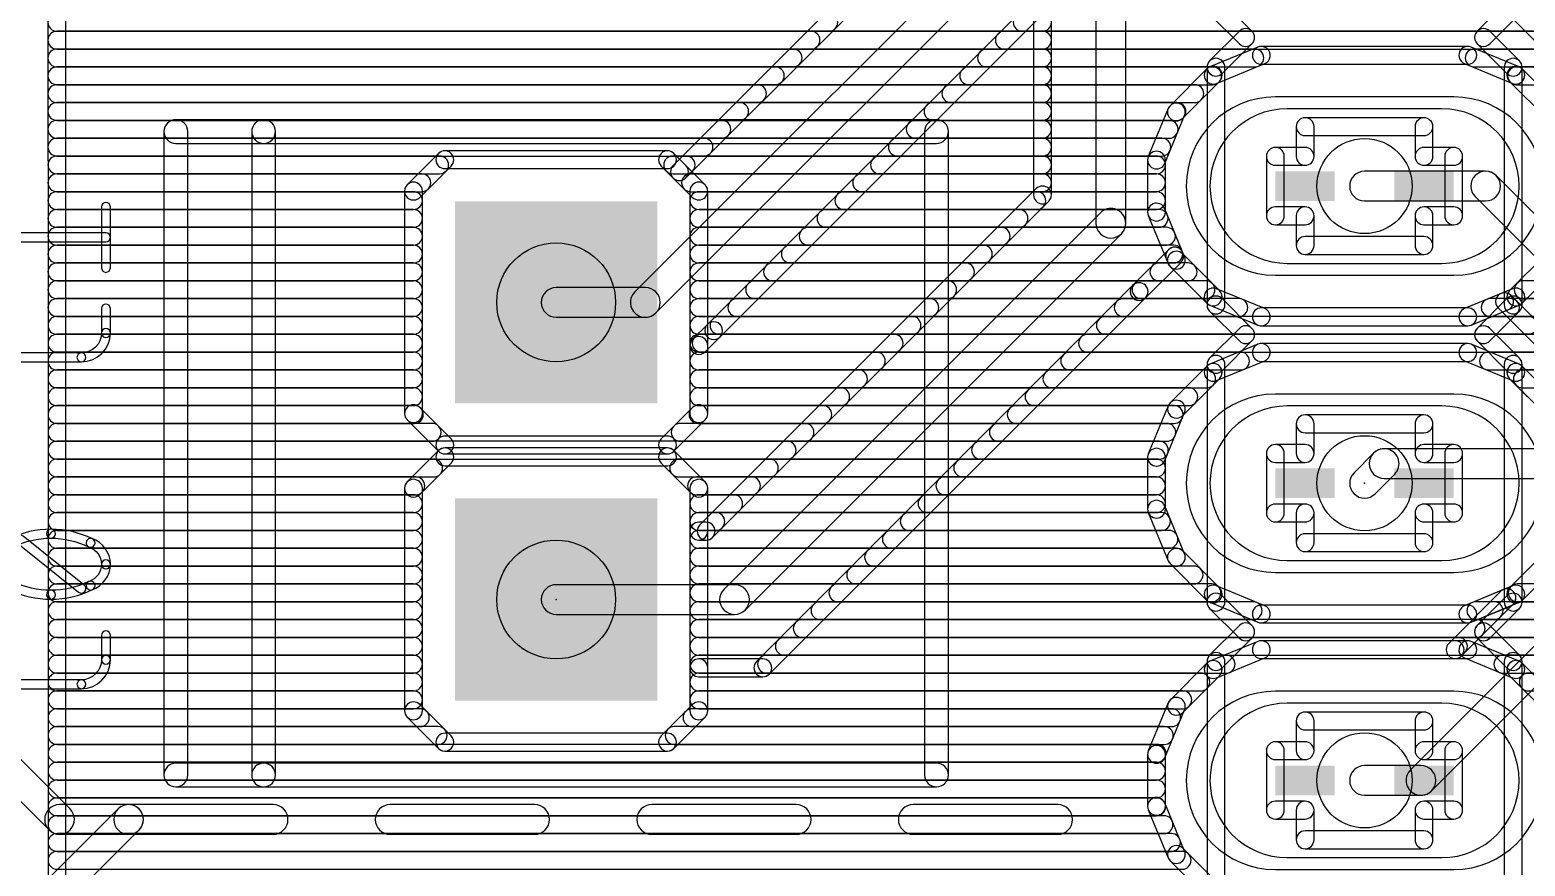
# Model space of a CAD drawing. Extents: x -14.3 to 31.1, y -8.3 to 72.5.
# Drawn here: x 0.86 to 13.63, y 20.98 to 28.13 of the extents above; entities that cross this region are included whole.
import ezdxf

# ---------------------------------------------------------------- set-up
doc = ezdxf.new("R2010")
doc.units = 0
for name, color, linetype in [('1', 22, 'CONTINUOUS'), ('16', 175, 'CONTINUOUS'), ('17', 82, 'CONTINUOUS'), ('21', 7, 'CONTINUOUS'), ('23', 7, 'CONTINUOUS'), ('29', 7, 'CONTINUOUS'), ('30', 7, 'CONTINUOUS'), ('44', 7, 'CONTINUOUS'), ('51', 7, 'CONTINUOUS')]:
    doc.layers.add(name, color=color, linetype=linetype)

# ---------------------------------------------------------------- blocks, each defined once
blk = doc.blocks.new('SQUAREP')
blk.add_solid([(-0.5, -0.5), (0.5, -0.5), (-0.5, 0.5), (0.5, 0.5)])
blk = doc.blocks.new('RECT')
blk.add_solid([(-0.5, -0.5), (0.5, -0.5), (-0.5, 0.5), (0.5, 0.5)])
blk = doc.blocks.new('LONGP100')
blk.add_lwpolyline([(-0.5, -0.5), (0.5, -0.5, 1), (0.5, 0.5), (-0.5, 0.5, 1)], format="xyb", close=True)

msp = doc.modelspace()

# ---------------------------------------------------------------- linework, layer by layer
at = {"layer": '1'}
for points in [[(1.1682, 1.0926), (1.1586, 52.9262, 1), (1.0062, 52.9261), (1.0158, 1.0925, 1)], [(10.221, 26.476), (10.221, 32.41, 1), (9.967, 32.41), (9.967, 26.476, 1)], [(8.8799, 29.4979), (6.3533, 26.9713, 1), (6.4611, 26.8635), (8.9877, 29.3901, 1)], [(15.6538, 26.4614), (12.6914, 29.4238, 1), (12.5118, 29.2442), (15.4742, 26.2818, 1)], [(9.4282, 29.2918), (6.0262, 25.8898, 1), (6.2058, 25.7102), (9.6078, 29.1122, 1)], [(6.7541, 25.5041), (9.5637, 28.3137, 1), (9.4559, 28.4215), (6.6463, 25.6119, 1)], [(9.4336, 28.3676), (9.4336, 26.718, 1), (9.586, 26.718), (9.586, 28.3676, 1)], [(1.087, 28.1178), (7.6838, 28.1178, 1), (7.6838, 28.2702), (1.087, 28.2702, 1)], [(9.3362, 28.1178), (9.5098, 28.1178, 1), (9.5098, 28.2702), (9.3362, 28.2702, 1)], [(1.087, 27.9654), (7.5314, 27.9654, 1), (7.5314, 28.1178), (1.087, 28.1178, 1)], [(9.1838, 27.9654), (9.5098, 27.9654, 1), (9.5098, 28.1178), (9.1838, 28.1178, 1)], [(1.087, 27.813), (7.379, 27.813, 1), (7.379, 27.9654), (1.087, 27.9654, 1)], [(9.0314, 27.813), (9.5098, 27.813, 1), (9.5098, 27.9654), (9.0314, 27.9654, 1)], [(1.0871, 27.6606), (7.2266, 27.6606, 1), (7.2266, 27.813), (1.0871, 27.813, 1)], [(8.879, 27.6606), (9.5098, 27.6606, 1), (9.5098, 27.813), (8.879, 27.813, 1)], [(1.0871, 27.5082), (7.0742, 27.5082, 1), (7.0742, 27.6606), (1.0871, 27.6606, 1)], [(8.7266, 27.5082), (9.5098, 27.5082, 1), (9.5098, 27.6606), (8.7266, 27.6606, 1)], [(1.0871, 27.3558), (6.9218, 27.3558, 1), (6.9218, 27.5082), (1.0871, 27.5082, 1)], [(8.5742, 27.3558), (9.5098, 27.3558, 1), (9.5098, 27.5082), (8.5742, 27.5082, 1)], [(1.0871, 27.2034), (6.7694, 27.2034, 1), (6.7694, 27.3558), (1.0871, 27.3558, 1)], [(8.4218, 27.2034), (9.5098, 27.2034, 1), (9.5098, 27.3558), (8.4218, 27.3558, 1)], [(1.0872, 27.051), (6.617, 27.051, 1), (6.617, 27.2034), (1.0872, 27.2034, 1)], [(4.3487, 27.0731), (4.0809, 26.8053, 1), (4.1887, 26.6975), (4.4565, 26.9653, 1)], [(6.3054, 27.0954), (4.4026, 27.0954, 1), (4.4026, 26.943), (6.3054, 26.943, 1)], [(6.4611, 26.9713), (6.3593, 27.0731, 1), (6.2515, 26.9653), (6.3533, 26.8635, 1)], [(8.2694, 27.051), (9.5098, 27.051, 1), (9.5098, 27.2034), (8.2694, 27.2034, 1)], [(1.0872, 26.8986), (4.3582, 26.8986, 1), (4.3582, 27.051), (1.0872, 27.051, 1)], [(6.3498, 26.8986), (6.4646, 26.8986, 1), (6.4646, 27.051), (6.3498, 27.051, 1)], [(8.117, 26.8986), (9.5098, 26.8986, 1), (9.5098, 27.051), (8.117, 27.051, 1)], [(1.0872, 26.7462), (4.2058, 26.7462, 1), (4.2058, 26.8986), (1.0872, 26.8986, 1)], [(7.9646, 26.7462), (9.5098, 26.7462, 1), (9.5098, 26.8986), (7.9646, 26.8986, 1)], [(13.2969, 26.921), (12.262, 26.921, 1), (12.262, 26.667), (13.2969, 26.667, 1)], [(14.3179, 25.9525), (13.3867, 26.8838, 1), (13.2071, 26.7042), (14.1383, 25.7729, 1)], [(1.0873, 26.5938), (4.1348, 26.5938, 1), (4.1348, 26.7462), (1.0873, 26.7462, 1)], [(4.0586, 26.7514), (4.0586, 24.8486, 1), (4.211, 24.8486), (4.211, 26.7514, 1)], [(9.4559, 26.7719), (6.5821, 23.8981, 1), (6.6899, 23.7903), (9.5637, 26.6641, 1)], [(7.8122, 26.5938), (9.4618, 26.5938, 1), (9.4618, 26.7462), (7.8122, 26.7462, 1)], [(1.0873, 26.4414), (4.1348, 26.4414, 1), (4.1348, 26.5938), (1.0873, 26.5938, 1)], [(6.9678, 23.1702), (10.1838, 26.3862, 1), (10.0042, 26.5658), (6.7882, 23.3498, 1)], [(7.6598, 26.4414), (9.3094, 26.4414, 1), (9.3094, 26.5938), (7.6598, 26.5938, 1)], [(1.0873, 26.289), (4.1348, 26.289, 1), (4.1348, 26.4414), (1.0873, 26.4414, 1)], [(7.5074, 26.289), (9.157, 26.289, 1), (9.157, 26.4414), (7.5074, 26.4414, 1)], [(1.0873, 26.1366), (4.1348, 26.1366, 1), (4.1348, 26.289), (1.0873, 26.289, 1)], [(7.355, 26.1366), (9.0046, 26.1366, 1), (9.0046, 26.289), (7.355, 26.289, 1)], [(10.3899, 25.8379), (10.6937, 26.1417, 1), (10.5859, 26.2495), (10.2821, 25.9457, 1)], [(10.5694, 26.1664), (10.5837, 26.1318, 1), (10.7245, 26.1901), (10.7102, 26.2248, 1)], [(10.6003, 26.107), (10.9146, 25.7927, 1), (11.0224, 25.9004), (10.708, 26.2148, 1)], [(1.0874, 25.9842), (4.1348, 25.9842, 1), (4.1348, 26.1366), (1.0874, 26.1366, 1)], [(7.2026, 25.9842), (8.8522, 25.9842, 1), (8.8522, 26.1366), (7.2026, 26.1366, 1)], [(10.5046, 25.9842), (10.7547, 25.9842, 1), (10.7547, 26.1366), (10.5046, 26.1366, 1)], [(1.0874, 25.8318), (4.1348, 25.8318, 1), (4.1348, 25.9842), (1.0874, 25.9842, 1)], [(7.0502, 25.8318), (8.6998, 25.8318, 1), (8.6998, 25.9842), (7.0502, 25.9842, 1)], [(7.1739, 22.6219), (10.3899, 25.8379, 1), (10.2821, 25.9457), (7.0661, 22.7297, 1)], [(10.3522, 25.8318), (10.9071, 25.8318, 1), (10.9071, 25.9842), (10.3522, 25.9842, 1)], [(1.0874, 25.6794), (4.1348, 25.6794, 1), (4.1348, 25.8318), (1.0874, 25.8318, 1)], [(6.116, 25.927), (5.354, 25.927, 1), (5.354, 25.673), (6.116, 25.673, 1)], [(6.8978, 25.6794), (8.5474, 25.6794, 1), (8.5474, 25.8318), (6.8978, 25.8318, 1)], [(10.1998, 25.6794), (11.1881, 25.6794, 1), (11.1881, 25.8318), (10.1998, 25.8318, 1)], [(10.9394, 25.7761), (11.3501, 25.606, 1), (11.4085, 25.7468), (10.9977, 25.9169, 1)], [(13.1739, 25.606), (13.4875, 25.7359, 1), (13.4292, 25.8767), (13.1155, 25.7468, 1)], [(13.3359, 25.6794), (13.5091, 25.6794, 1), (13.5091, 25.8318), (13.3359, 25.8318, 1)], [(13.4045, 25.7524), (13.9323, 25.2247, 1), (14.04, 25.3324), (13.5122, 25.8602, 1)], [(11.3793, 25.6002), (13.1447, 25.6002, 1), (13.1447, 25.7526), (11.3793, 25.7526, 1)], [(1.0875, 25.527), (4.1348, 25.527, 1), (4.1348, 25.6794), (1.0875, 25.6794, 1)], [(6.6271, 25.3771), (6.7541, 25.5041, 1), (6.6463, 25.6119), (6.5193, 25.4849, 1)], [(6.7454, 25.527), (8.395, 25.527, 1), (8.395, 25.6794), (6.7454, 25.6794, 1)], [(10.0474, 25.527), (13.6615, 25.527, 1), (13.6615, 25.6794), (10.0474, 25.6794, 1)], [(1.0875, 25.3746), (4.1348, 25.3746, 1), (4.1348, 25.527), (1.0875, 25.527, 1)], [(6.6494, 24.8486), (6.6494, 25.431, 1), (6.497, 25.431), (6.497, 24.8486, 1)], [(6.593, 25.3746), (8.2426, 25.3746, 1), (8.2426, 25.527), (6.593, 25.527, 1)], [(9.895, 25.3746), (13.8139, 25.3746, 1), (13.8139, 25.527), (9.895, 25.527, 1)], [(11.3501, 25.442), (10.9394, 25.2719, 1), (10.9977, 25.1311), (11.4085, 25.3012, 1)], [(13.1447, 25.4478), (11.3793, 25.4478, 1), (11.3793, 25.2954), (13.1447, 25.2954, 1)], [(13.5846, 25.2719), (13.1739, 25.442, 1), (13.1155, 25.3012), (13.5263, 25.1311, 1)], [(1.0875, 25.2222), (4.1348, 25.2222, 1), (4.1348, 25.3746), (1.0875, 25.3746, 1)], [(6.5732, 25.2222), (8.0902, 25.2222, 1), (8.0902, 25.3746), (6.5732, 25.3746, 1)], [(9.7426, 25.2222), (11.2026, 25.2222, 1), (11.2026, 25.3746), (9.7426, 25.3746, 1)], [(13.3214, 25.2222), (13.9663, 25.2222, 1), (13.9663, 25.3746), (13.3214, 25.3746, 1)], [(1.0875, 25.0698), (4.1348, 25.0698, 1), (4.1348, 25.2222), (1.0875, 25.2222, 1)], [(6.5732, 25.0698), (7.9378, 25.0698, 1), (7.9378, 25.2222), (6.5732, 25.2222, 1)], [(9.5902, 25.0698), (10.9131, 25.0698, 1), (10.9131, 25.2222), (9.5902, 25.2222, 1)], [(10.9146, 25.2553), (10.6003, 24.941, 1), (10.708, 24.8332), (11.0224, 25.1476, 1)], [(13.805, 25.0597), (13.6094, 25.2553, 1), (13.5016, 25.1476), (13.6972, 24.9519, 1)], [(13.6109, 25.0698), (14.9852, 25.0698, 1), (14.9852, 25.2222), (13.6109, 25.2222, 1)], [(1.0876, 24.9174), (4.1348, 24.9174, 1), (4.1348, 25.0698), (1.0876, 25.0698, 1)], [(6.5732, 24.9174), (7.7854, 24.9174, 1), (7.7854, 25.0698), (6.5732, 25.0698, 1)], [(9.4378, 24.9174), (10.7607, 24.9174, 1), (10.7607, 25.0698), (9.4378, 25.0698, 1)], [(1.0876, 24.765), (4.1422, 24.765, 1), (4.1422, 24.9174), (1.0876, 24.9174, 1)], [(4.0809, 24.7947), (4.3487, 24.5269, 1), (4.4565, 24.6347), (4.1887, 24.9025, 1)], [(6.3593, 24.5269), (6.6271, 24.7947, 1), (6.5193, 24.9025), (6.2515, 24.6347, 1)], [(6.5658, 24.765), (7.633, 24.765, 1), (7.633, 24.9174), (6.5658, 24.9174, 1)], [(9.2854, 24.765), (10.6351, 24.765, 1), (10.6351, 24.9174), (9.2854, 24.9174, 1)], [(10.5837, 24.9162), (10.4136, 24.5055, 1), (10.5544, 24.4471), (10.7245, 24.8579, 1)], [(1.0876, 24.6126), (4.2946, 24.6126, 1), (4.2946, 24.765), (1.0876, 24.765, 1)], [(6.4134, 24.6126), (7.4806, 24.6126, 1), (7.4806, 24.765), (6.4134, 24.765, 1)], [(9.133, 24.6126), (10.572, 24.6126, 1), (10.572, 24.765), (9.133, 24.765, 1)], [(1.0877, 24.4602), (7.3282, 24.4602, 1), (7.3282, 24.6126), (1.0877, 24.6126, 1)], [(4.3487, 24.5331), (4.0809, 24.2653, 1), (4.1887, 24.1575), (4.4565, 24.4253, 1)], [(4.4026, 24.5046), (6.3054, 24.5046, 1), (6.3054, 24.657), (4.4026, 24.657, 1)], [(6.3054, 24.5554), (4.4026, 24.5554, 1), (4.4026, 24.403), (6.3054, 24.403, 1)], [(6.6271, 24.2653), (6.3593, 24.5331, 1), (6.2515, 24.4253), (6.5193, 24.1575, 1)], [(8.9806, 24.4602), (10.5089, 24.4602, 1), (10.5089, 24.6126), (8.9806, 24.6126, 1)], [(10.4078, 24.4763), (10.4078, 24.0317, 1), (10.5602, 24.0317), (10.5602, 24.4763, 1)], [(12.3398, 24.5114), (12.1722, 24.3438, 1), (12.3518, 24.1642), (12.5194, 24.3318, 1)], [(16.1837, 24.5486), (12.4296, 24.5486, 1), (12.4296, 24.2946), (16.1837, 24.2946, 1)], [(1.0877, 24.3078), (4.3074, 24.3078, 1), (4.3074, 24.4602), (1.0877, 24.4602, 1)], [(6.4006, 24.3078), (7.1758, 24.3078, 1), (7.1758, 24.4602), (6.4006, 24.4602, 1)], [(8.8282, 24.3078), (10.484, 24.3078, 1), (10.484, 24.4602), (8.8282, 24.4602, 1)], [(1.0877, 24.1554), (4.155, 24.1554, 1), (4.155, 24.3078), (1.0877, 24.3078, 1)], [(4.0586, 24.2114), (4.0586, 22.3086, 1), (4.211, 22.3086), (4.211, 24.2114, 1)], [(6.553, 24.1554), (7.0234, 24.1554, 1), (7.0234, 24.3078), (6.553, 24.3078, 1)], [(6.6494, 23.8442), (6.6494, 24.2114, 1), (6.497, 24.2114), (6.497, 23.8442, 1)], [(8.6758, 24.1554), (10.484, 24.1554, 1), (10.484, 24.3078), (8.6758, 24.3078, 1)], [(1.0877, 24.003), (4.1348, 24.003, 1), (4.1348, 24.1554), (1.0877, 24.1554, 1)], [(6.5732, 24.003), (6.871, 24.003, 1), (6.871, 24.1554), (6.5732, 24.1554, 1)], [(8.5234, 24.003), (10.484, 24.003, 1), (10.484, 24.1554), (8.5234, 24.1554, 1)], [(10.4136, 24.0025), (10.5837, 23.5918, 1), (10.7245, 23.6501), (10.5544, 24.0609, 1)], [(1.0878, 23.8506), (4.1348, 23.8506, 1), (4.1348, 24.003), (1.0878, 24.003, 1)], [(6.5732, 23.8506), (6.7186, 23.8506, 1), (6.7186, 24.003), (6.5732, 24.003, 1)], [(6.636, 23.9204), (6.5732, 23.9204, 1), (6.5732, 23.768), (6.636, 23.768, 1)], [(8.371, 23.8506), (10.5274, 23.8506, 1), (10.5274, 24.003), (8.371, 24.003, 1)], [(14.7122, 23.8614), (12.6546, 21.8038, 1), (12.8342, 21.6242), (14.8918, 23.6818, 1)], [(1.0878, 23.6982), (4.1348, 23.6982, 1), (4.1348, 23.8506), (1.0878, 23.8506, 1)], [(8.2186, 23.6982), (10.5906, 23.6982, 1), (10.5906, 23.8506), (8.2186, 23.8506, 1)], [(1.0878, 23.5458), (4.1348, 23.5458, 1), (4.1348, 23.6982), (1.0878, 23.6982, 1)], [(8.0662, 23.5458), (10.6537, 23.5458, 1), (10.6537, 23.6982), (8.0662, 23.6982, 1)], [(10.6003, 23.567), (10.9146, 23.2527, 1), (11.0224, 23.3604), (10.708, 23.6748, 1)], [(1.0879, 23.3934), (4.1348, 23.3934, 1), (4.1348, 23.5458), (1.0879, 23.5458, 1)], [(7.9138, 23.3934), (10.8055, 23.3934, 1), (10.8055, 23.5458), (7.9138, 23.5458, 1)], [(1.0879, 23.241), (4.1348, 23.241, 1), (4.1348, 23.3934), (1.0879, 23.3934, 1)], [(5.354, 23.133), (6.878, 23.133, 1), (6.878, 23.387), (5.354, 23.387, 1)], [(7.7614, 23.241), (10.9579, 23.241, 1), (10.9579, 23.3934), (7.7614, 23.3934, 1)], [(10.9394, 23.2361), (11.3501, 23.066, 1), (11.4085, 23.2068), (10.9977, 23.3769, 1)], [(13.4252, 23.3288), (12.9819, 22.8855, 1), (13.0897, 22.7777), (13.533, 23.221, 1)], [(13.1739, 23.066), (13.5083, 23.2045, 1), (13.4499, 23.3453), (13.1155, 23.2068, 1)], [(1.0879, 23.0886), (4.1348, 23.0886, 1), (4.1348, 23.241), (1.0879, 23.241, 1)], [(7.609, 23.0886), (11.3107, 23.0886, 1), (11.3107, 23.241), (7.609, 23.241, 1)], [(11.3793, 23.0602), (13.1447, 23.0602, 1), (13.1447, 23.2126), (11.3793, 23.2126, 1)], [(13.2133, 23.0886), (13.369, 23.0886, 1), (13.369, 23.241), (13.2133, 23.241, 1)], [(1.0879, 22.9362), (4.1348, 22.9362, 1), (4.1348, 23.0886), (1.0879, 23.0886, 1)], [(7.4566, 22.9362), (13.2166, 22.9362, 1), (13.2166, 23.0886), (7.4566, 23.0886, 1)], [(1.088, 22.7838), (4.1348, 22.7838, 1), (4.1348, 22.9362), (1.088, 22.9362, 1)], [(7.3042, 22.7838), (13.0642, 22.7838, 1), (13.0642, 22.9362), (7.3042, 22.9362, 1)], [(11.3501, 22.902), (10.9394, 22.7319, 1), (10.9977, 22.5911), (11.4085, 22.7612, 1)], [(13.0358, 22.9078), (11.3793, 22.9078, 1), (11.3793, 22.7554), (13.0358, 22.7554, 1)], [(1.088, 22.6314), (4.1348, 22.6314, 1), (4.1348, 22.7838), (1.088, 22.7838, 1)], [(6.6494, 22.3086), (6.6494, 22.6758, 1), (6.497, 22.6758), (6.497, 22.3086, 1)], [(6.5732, 22.5996), (7.12, 22.5996, 1), (7.12, 22.752), (6.5732, 22.752, 1)], [(7.1518, 22.6314), (11.0799, 22.6314, 1), (11.0799, 22.7838), (7.1518, 22.7838, 1)], [(1.088, 22.479), (4.1348, 22.479, 1), (4.1348, 22.6314), (1.088, 22.6314, 1)], [(6.5732, 22.479), (10.8623, 22.479, 1), (10.8623, 22.6314), (6.5732, 22.6314, 1)], [(10.9146, 22.7153), (10.6003, 22.401, 1), (10.708, 22.2932), (11.0224, 22.6076, 1)], [(1.088, 22.3266), (4.1348, 22.3266, 1), (4.1348, 22.479), (1.088, 22.479, 1)], [(4.0809, 22.2547), (4.3487, 21.9869, 1), (4.4565, 22.0947), (4.1887, 22.3625, 1)], [(6.3593, 21.9869), (6.6271, 22.2547, 1), (6.5193, 22.3625), (6.2515, 22.0947, 1)], [(6.5732, 22.3266), (10.7099, 22.3266, 1), (10.7099, 22.479), (6.5732, 22.479, 1)], [(10.5837, 22.3762), (10.4136, 21.9655, 1), (10.5544, 21.9071), (10.7245, 22.3179, 1)], [(1.0881, 22.1742), (4.193, 22.1742, 1), (4.193, 22.3266), (1.0881, 22.3266, 1)], [(6.515, 22.1742), (10.6141, 22.1742, 1), (10.6141, 22.3266), (6.515, 22.3266, 1)], [(1.0881, 22.0218), (4.3454, 22.0218, 1), (4.3454, 22.1742), (1.0881, 22.1742, 1)], [(4.4026, 21.9646), (6.3054, 21.9646, 1), (6.3054, 22.117), (4.4026, 22.117, 1)], [(6.3626, 22.0218), (10.551, 22.0218, 1), (10.551, 22.1742), (6.3626, 22.1742, 1)], [(1.0881, 21.8694), (10.4879, 21.8694, 1), (10.4879, 22.0218), (1.0881, 22.0218, 1)], [(10.4078, 21.9363), (10.4078, 21.4917, 1), (10.5602, 21.4917), (10.5602, 21.9363, 1)], [(1.0882, 21.717), (10.484, 21.717, 1), (10.484, 21.8694), (1.0882, 21.8694, 1)], [(12.7444, 21.841), (12.262, 21.841, 1), (12.262, 21.587), (12.7444, 21.587, 1)], [(1.0882, 21.5646), (10.484, 21.5646, 1), (10.484, 21.717), (1.0882, 21.717, 1)], [(1.0882, 21.4122), (10.4854, 21.4122, 1), (10.4854, 21.5646), (1.0882, 21.5646, 1)], [(10.4136, 21.4625), (10.5837, 21.0518, 1), (10.7245, 21.1101), (10.5544, 21.5209, 1)], [(1.0882, 21.2598), (10.5485, 21.2598, 1), (10.5485, 21.4122), (1.0882, 21.4122, 1)], [(1.0883, 21.1074), (10.6116, 21.1074, 1), (10.6116, 21.2598), (1.0883, 21.2598, 1)], [(1.0883, 20.955), (10.7039, 20.955, 1), (10.7039, 21.1074), (1.0883, 21.1074, 1)], [(10.6003, 21.027), (10.9146, 20.7127, 1), (11.0224, 20.8204), (10.708, 21.1348, 1)]]:
    msp.add_lwpolyline(points, format="xyb", close=True, dxfattribs=at)
at = {"layer": '16'}
for points in [[(1.1682, 1.0926), (1.1586, 52.9262, 1), (1.0062, 52.9261), (1.0158, 1.0925, 1)], [(1.087, 28.1178), (19.2288, 28.1178, 1), (19.2288, 28.2702), (1.087, 28.2702, 1)], [(1.087, 27.9654), (19.2288, 27.9654, 1), (19.2288, 28.1178), (1.087, 28.1178, 1)], [(11.3501, 27.982), (10.9394, 27.8119, 1), (10.9977, 27.6711), (11.4085, 27.8412, 1)], [(13.1447, 27.9878), (11.3793, 27.9878, 1), (11.3793, 27.8354), (13.1447, 27.8354, 1)], [(13.5846, 27.8119), (13.1739, 27.982, 1), (13.1155, 27.8412), (13.5263, 27.6711, 1)], [(1.087, 27.813), (11.3252, 27.813, 1), (11.3252, 27.9654), (1.087, 27.9654, 1)], [(13.1988, 27.813), (19.2288, 27.813, 1), (19.2288, 27.9654), (13.1988, 27.9654, 1)], [(1.0871, 27.6606), (10.9639, 27.6606, 1), (10.9639, 27.813), (1.0871, 27.813, 1)], [(10.9146, 27.7953), (10.6003, 27.481, 1), (10.708, 27.3732), (11.0224, 27.6876, 1)], [(13.9237, 27.481), (13.6094, 27.7953, 1), (13.5016, 27.6876), (13.816, 27.3732, 1)], [(13.5601, 27.6606), (19.2288, 27.6606, 1), (19.2288, 27.813), (13.5601, 27.813, 1)], [(1.0871, 27.5082), (10.8115, 27.5082, 1), (10.8115, 27.6606), (1.0871, 27.6606, 1)], [(1.0871, 27.3558), (10.6591, 27.3558, 1), (10.6591, 27.5082), (1.0871, 27.5082, 1)], [(10.5837, 27.4562), (10.4136, 27.0455, 1), (10.5544, 26.9871), (10.7245, 27.3979, 1)], [(1.0871, 27.2034), (10.5931, 27.2034, 1), (10.5931, 27.3558), (1.0871, 27.3558, 1)], [(1.0872, 27.051), (10.5299, 27.051, 1), (10.5299, 27.2034), (1.0872, 27.2034, 1)], [(4.3487, 27.0731), (4.0809, 26.8053, 1), (4.1887, 26.6975), (4.4565, 26.9653, 1)], [(6.3054, 27.0954), (4.4026, 27.0954, 1), (4.4026, 26.943), (6.3054, 26.943, 1)], [(6.6271, 26.8053), (6.3593, 27.0731, 1), (6.2515, 26.9653), (6.5193, 26.6975, 1)], [(10.4078, 27.0163), (10.4078, 26.5717, 1), (10.5602, 26.5717), (10.5602, 27.0163, 1)], [(1.0872, 26.8986), (4.3582, 26.8986, 1), (4.3582, 27.051), (1.0872, 27.051, 1)], [(6.3498, 26.8986), (10.484, 26.8986, 1), (10.484, 27.051), (6.3498, 27.051, 1)], [(1.0872, 26.7462), (4.2058, 26.7462, 1), (4.2058, 26.8986), (1.0872, 26.8986, 1)], [(6.5022, 26.7462), (10.484, 26.7462, 1), (10.484, 26.8986), (6.5022, 26.8986, 1)], [(1.0873, 26.5938), (4.1348, 26.5938, 1), (4.1348, 26.7462), (1.0873, 26.7462, 1)], [(4.0586, 26.7514), (4.0586, 24.8486, 1), (4.211, 24.8486), (4.211, 26.7514, 1)], [(6.6494, 24.8486), (6.6494, 26.7514, 1), (6.497, 26.7514), (6.497, 24.8486, 1)], [(6.5732, 26.5938), (10.484, 26.5938, 1), (10.484, 26.7462), (6.5732, 26.7462, 1)], [(1.0873, 26.4414), (4.1348, 26.4414, 1), (4.1348, 26.5938), (1.0873, 26.5938, 1)], [(6.5732, 26.4414), (10.5064, 26.4414, 1), (10.5064, 26.5938), (6.5732, 26.5938, 1)], [(10.4136, 26.5425), (10.5837, 26.1318, 1), (10.7245, 26.1901), (10.5544, 26.6009, 1)], [(1.0873, 26.289), (4.1348, 26.289, 1), (4.1348, 26.4414), (1.0873, 26.4414, 1)], [(6.5732, 26.289), (10.5695, 26.289, 1), (10.5695, 26.4414), (6.5732, 26.4414, 1)], [(1.0873, 26.1366), (4.1348, 26.1366, 1), (4.1348, 26.289), (1.0873, 26.289, 1)], [(6.5732, 26.1366), (10.6327, 26.1366, 1), (10.6327, 26.289), (6.5732, 26.289, 1)], [(10.6003, 26.107), (10.9146, 25.7927, 1), (11.0224, 25.9004), (10.708, 26.2148, 1)], [(13.6094, 25.7927), (13.9237, 26.107, 1), (13.816, 26.2148), (13.5016, 25.9004, 1)], [(1.0874, 25.9842), (4.1348, 25.9842, 1), (4.1348, 26.1366), (1.0874, 26.1366, 1)], [(6.5732, 25.9842), (10.7547, 25.9842, 1), (10.7547, 26.1366), (6.5732, 26.1366, 1)], [(1.0874, 25.8318), (4.1348, 25.8318, 1), (4.1348, 25.9842), (1.0874, 25.9842, 1)], [(6.5732, 25.8318), (10.9071, 25.8318, 1), (10.9071, 25.9842), (6.5732, 25.9842, 1)], [(13.6169, 25.8318), (19.2288, 25.8318, 1), (19.2288, 25.9842), (13.6169, 25.9842, 1)], [(1.0874, 25.6794), (4.1348, 25.6794, 1), (4.1348, 25.8318), (1.0874, 25.8318, 1)], [(6.5732, 25.6794), (11.1881, 25.6794, 1), (11.1881, 25.8318), (6.5732, 25.8318, 1)], [(10.9394, 25.7761), (11.3501, 25.606, 1), (11.4085, 25.7468), (10.9977, 25.9169, 1)], [(13.1739, 25.606), (13.5846, 25.7761, 1), (13.5263, 25.9169), (13.1155, 25.7468, 1)], [(13.3359, 25.6794), (19.2288, 25.6794, 1), (19.2288, 25.8318), (13.3359, 25.8318, 1)], [(11.3793, 25.6002), (13.1447, 25.6002, 1), (13.1447, 25.7526), (11.3793, 25.7526, 1)], [(1.0875, 25.527), (4.1348, 25.527, 1), (4.1348, 25.6794), (1.0875, 25.6794, 1)], [(6.5732, 25.527), (19.2288, 25.527, 1), (19.2288, 25.6794), (6.5732, 25.6794, 1)], [(1.0875, 25.3746), (4.1348, 25.3746, 1), (4.1348, 25.527), (1.0875, 25.527, 1)], [(6.5732, 25.3746), (19.2288, 25.3746, 1), (19.2288, 25.527), (6.5732, 25.527, 1)], [(11.3501, 25.442), (10.9394, 25.2719, 1), (10.9977, 25.1311), (11.4085, 25.3012, 1)], [(13.1447, 25.4478), (11.3793, 25.4478, 1), (11.3793, 25.2954), (13.1447, 25.2954, 1)], [(13.5846, 25.2719), (13.1739, 25.442, 1), (13.1155, 25.3012), (13.5263, 25.1311, 1)], [(1.0875, 25.2222), (4.1348, 25.2222, 1), (4.1348, 25.3746), (1.0875, 25.3746, 1)], [(6.5732, 25.2222), (11.2026, 25.2222, 1), (11.2026, 25.3746), (6.5732, 25.3746, 1)], [(13.3214, 25.2222), (19.2288, 25.2222, 1), (19.2288, 25.3746), (13.3214, 25.3746, 1)], [(1.0875, 25.0698), (4.1348, 25.0698, 1), (4.1348, 25.2222), (1.0875, 25.2222, 1)], [(6.5732, 25.0698), (10.9131, 25.0698, 1), (10.9131, 25.2222), (6.5732, 25.2222, 1)], [(10.9146, 25.2553), (10.6003, 24.941, 1), (10.708, 24.8332), (11.0224, 25.1476, 1)], [(13.9237, 24.941), (13.6094, 25.2553, 1), (13.5016, 25.1476), (13.816, 24.8332, 1)], [(13.6109, 25.0698), (19.2288, 25.0698, 1), (19.2288, 25.2222), (13.6109, 25.2222, 1)], [(1.0876, 24.9174), (4.1348, 24.9174, 1), (4.1348, 25.0698), (1.0876, 25.0698, 1)], [(6.5732, 24.9174), (10.7607, 24.9174, 1), (10.7607, 25.0698), (6.5732, 25.0698, 1)], [(1.0876, 24.765), (4.1422, 24.765, 1), (4.1422, 24.9174), (1.0876, 24.9174, 1)], [(4.0809, 24.7947), (4.3487, 24.5269, 1), (4.4565, 24.6347), (4.1887, 24.9025, 1)], [(6.3593, 24.5269), (6.6271, 24.7947, 1), (6.5193, 24.9025), (6.2515, 24.6347, 1)], [(6.5658, 24.765), (10.6351, 24.765, 1), (10.6351, 24.9174), (6.5658, 24.9174, 1)], [(10.5837, 24.9162), (10.4136, 24.5055, 1), (10.5544, 24.4471), (10.7245, 24.8579, 1)], [(1.0876, 24.6126), (4.2946, 24.6126, 1), (4.2946, 24.765), (1.0876, 24.765, 1)], [(6.4134, 24.6126), (10.572, 24.6126, 1), (10.572, 24.765), (6.4134, 24.765, 1)], [(1.0877, 24.4602), (10.5089, 24.4602, 1), (10.5089, 24.6126), (1.0877, 24.6126, 1)], [(4.3487, 24.5331), (4.0809, 24.2653, 1), (4.1887, 24.1575), (4.4565, 24.4253, 1)], [(4.4026, 24.5046), (6.3054, 24.5046, 1), (6.3054, 24.657), (4.4026, 24.657, 1)], [(6.3054, 24.5554), (4.4026, 24.5554, 1), (4.4026, 24.403), (6.3054, 24.403, 1)], [(6.6271, 24.2653), (6.3593, 24.5331, 1), (6.2515, 24.4253), (6.5193, 24.1575, 1)], [(10.4078, 24.4763), (10.4078, 24.0317, 1), (10.5602, 24.0317), (10.5602, 24.4763, 1)], [(1.0877, 24.3078), (4.3074, 24.3078, 1), (4.3074, 24.4602), (1.0877, 24.4602, 1)], [(6.4006, 24.3078), (10.484, 24.3078, 1), (10.484, 24.4602), (6.4006, 24.4602, 1)], [(1.0877, 24.1554), (4.155, 24.1554, 1), (4.155, 24.3078), (1.0877, 24.3078, 1)], [(4.0586, 24.2114), (4.0586, 22.3086, 1), (4.211, 22.3086), (4.211, 24.2114, 1)], [(6.553, 24.1554), (10.484, 24.1554, 1), (10.484, 24.3078), (6.553, 24.3078, 1)], [(6.6494, 22.3086), (6.6494, 24.2114, 1), (6.497, 24.2114), (6.497, 22.3086, 1)], [(1.0877, 24.003), (4.1348, 24.003, 1), (4.1348, 24.1554), (1.0877, 24.1554, 1)], [(6.5732, 24.003), (10.484, 24.003, 1), (10.484, 24.1554), (6.5732, 24.1554, 1)], [(10.4136, 24.0025), (10.5837, 23.5918, 1), (10.7245, 23.6501), (10.5544, 24.0609, 1)], [(1.0878, 23.8506), (4.1348, 23.8506, 1), (4.1348, 24.003), (1.0878, 24.003, 1)], [(6.5732, 23.8506), (10.5274, 23.8506, 1), (10.5274, 24.003), (6.5732, 24.003, 1)], [(1.0878, 23.6982), (4.1348, 23.6982, 1), (4.1348, 23.8506), (1.0878, 23.8506, 1)], [(6.5732, 23.6982), (10.5906, 23.6982, 1), (10.5906, 23.8506), (6.5732, 23.8506, 1)], [(1.0878, 23.5458), (4.1348, 23.5458, 1), (4.1348, 23.6982), (1.0878, 23.6982, 1)], [(6.5732, 23.5458), (10.6537, 23.5458, 1), (10.6537, 23.6982), (6.5732, 23.6982, 1)], [(10.6003, 23.567), (10.9146, 23.2527, 1), (11.0224, 23.3604), (10.708, 23.6748, 1)], [(13.6094, 23.2527), (13.9237, 23.567, 1), (13.816, 23.6748), (13.5016, 23.3604, 1)], [(1.0879, 23.3934), (4.1348, 23.3934, 1), (4.1348, 23.5458), (1.0879, 23.5458, 1)], [(6.5732, 23.3934), (10.8055, 23.3934, 1), (10.8055, 23.5458), (6.5732, 23.5458, 1)], [(1.0879, 23.241), (4.1348, 23.241, 1), (4.1348, 23.3934), (1.0879, 23.3934, 1)], [(6.5732, 23.241), (10.9579, 23.241, 1), (10.9579, 23.3934), (6.5732, 23.3934, 1)], [(10.9394, 23.2361), (11.3501, 23.066, 1), (11.4085, 23.2068), (10.9977, 23.3769, 1)], [(13.1739, 23.066), (13.5846, 23.2361, 1), (13.5263, 23.3769), (13.1155, 23.2068, 1)], [(13.5661, 23.241), (19.2288, 23.241, 1), (19.2288, 23.3934), (13.5661, 23.3934, 1)], [(1.0879, 23.0886), (4.1348, 23.0886, 1), (4.1348, 23.241), (1.0879, 23.241, 1)], [(6.5732, 23.0886), (11.3107, 23.0886, 1), (11.3107, 23.241), (6.5732, 23.241, 1)], [(11.3793, 23.0602), (13.1447, 23.0602, 1), (13.1447, 23.2126), (11.3793, 23.2126, 1)], [(13.2133, 23.0886), (19.2288, 23.0886, 1), (19.2288, 23.241), (13.2133, 23.241, 1)], [(1.0879, 22.9362), (4.1348, 22.9362, 1), (4.1348, 23.0886), (1.0879, 23.0886, 1)], [(6.5732, 22.9362), (19.2288, 22.9362, 1), (19.2288, 23.0886), (6.5732, 23.0886, 1)], [(1.088, 22.7838), (4.1348, 22.7838, 1), (4.1348, 22.9362), (1.088, 22.9362, 1)], [(6.5732, 22.7838), (19.2288, 22.7838, 1), (19.2288, 22.9362), (6.5732, 22.9362, 1)], [(11.3501, 22.902), (10.9394, 22.7319, 1), (10.9977, 22.5911), (11.4085, 22.7612, 1)], [(13.1447, 22.9078), (11.3793, 22.9078, 1), (11.3793, 22.7554), (13.1447, 22.7554, 1)], [(13.5846, 22.7319), (13.1739, 22.902, 1), (13.1155, 22.7612), (13.5263, 22.5911, 1)], [(1.088, 22.6314), (4.1348, 22.6314, 1), (4.1348, 22.7838), (1.088, 22.7838, 1)], [(6.5732, 22.6314), (11.0799, 22.6314, 1), (11.0799, 22.7838), (6.5732, 22.7838, 1)], [(13.4441, 22.6314), (19.2288, 22.6314, 1), (19.2288, 22.7838), (13.4441, 22.7838, 1)], [(1.088, 22.479), (4.1348, 22.479, 1), (4.1348, 22.6314), (1.088, 22.6314, 1)], [(6.5732, 22.479), (10.8623, 22.479, 1), (10.8623, 22.6314), (6.5732, 22.6314, 1)], [(10.9146, 22.7153), (10.6003, 22.401, 1), (10.708, 22.2932), (11.0224, 22.6076, 1)], [(13.9237, 22.401), (13.6094, 22.7153, 1), (13.5016, 22.6076), (13.816, 22.2932, 1)], [(13.6617, 22.479), (19.2288, 22.479, 1), (19.2288, 22.6314), (13.6617, 22.6314, 1)], [(1.088, 22.3266), (4.1348, 22.3266, 1), (4.1348, 22.479), (1.088, 22.479, 1)], [(4.0809, 22.2547), (4.3487, 21.9869, 1), (4.4565, 22.0947), (4.1887, 22.3625, 1)], [(6.3593, 21.9869), (6.6271, 22.2547, 1), (6.5193, 22.3625), (6.2515, 22.0947, 1)], [(6.5732, 22.3266), (10.7099, 22.3266, 1), (10.7099, 22.479), (6.5732, 22.479, 1)], [(10.5837, 22.3762), (10.4136, 21.9655, 1), (10.5544, 21.9071), (10.7245, 22.3179, 1)], [(1.0881, 22.1742), (4.193, 22.1742, 1), (4.193, 22.3266), (1.0881, 22.3266, 1)], [(6.515, 22.1742), (10.6141, 22.1742, 1), (10.6141, 22.3266), (6.515, 22.3266, 1)], [(1.0881, 22.0218), (4.3454, 22.0218, 1), (4.3454, 22.1742), (1.0881, 22.1742, 1)], [(4.4026, 21.9646), (6.3054, 21.9646, 1), (6.3054, 22.117), (4.4026, 22.117, 1)], [(6.3626, 22.0218), (10.551, 22.0218, 1), (10.551, 22.1742), (6.3626, 22.1742, 1)], [(1.0881, 21.8694), (10.4879, 21.8694, 1), (10.4879, 22.0218), (1.0881, 22.0218, 1)], [(10.4078, 21.9363), (10.4078, 21.4917, 1), (10.5602, 21.4917), (10.5602, 21.9363, 1)], [(1.0882, 21.717), (10.484, 21.717, 1), (10.484, 21.8694), (1.0882, 21.8694, 1)], [(1.0882, 21.5646), (10.484, 21.5646, 1), (10.484, 21.717), (1.0882, 21.717, 1)], [(1.0882, 21.4122), (10.4854, 21.4122, 1), (10.4854, 21.5646), (1.0882, 21.5646, 1)], [(10.4136, 21.4625), (10.5837, 21.0518, 1), (10.7245, 21.1101), (10.5544, 21.5209, 1)], [(1.0882, 21.2598), (10.5485, 21.2598, 1), (10.5485, 21.4122), (1.0882, 21.4122, 1)], [(1.0883, 21.1074), (10.6116, 21.1074, 1), (10.6116, 21.2598), (1.0883, 21.2598, 1)], [(1.0883, 20.955), (10.7039, 20.955, 1), (10.7039, 21.1074), (1.0883, 21.1074, 1)], [(10.6003, 21.027), (10.9146, 20.7127, 1), (11.0224, 20.8204), (10.708, 21.1348, 1)]]:
    msp.add_lwpolyline(points, format="xyb", close=True, dxfattribs=at)
at = {"layer": '21'}
for points in [[(10.9381, 28.2641), (11.1921, 28.0101, 1), (11.2999, 28.1179), (11.0459, 28.3719, 1)], [(13.3319, 28.0101), (13.5859, 28.2641, 1), (13.4781, 28.3719), (13.2241, 28.1179, 1)], [(11.1921, 28.1179), (10.9381, 27.8639, 1), (11.0459, 27.7561), (11.2999, 28.0101, 1)], [(13.5859, 27.8639), (13.3319, 28.1179, 1), (13.2241, 28.0101), (13.4781, 27.7561, 1)], [(10.9158, 27.81), (10.9158, 25.778, 1), (11.0682, 25.778), (11.0682, 27.81, 1)], [(13.6082, 25.778), (13.6082, 27.81, 1), (13.4558, 27.81), (13.4558, 25.778, 1)], [(2.2056, 21.76), (2.2056, 27.26, 1), (2.0024, 27.26), (2.0024, 21.76, 1)], [(2.104, 27.1584), (2.854, 27.1584, 1), (2.854, 27.3616), (2.104, 27.3616, 1)], [(2.854, 27.1584), (8.604, 27.1584, 1), (8.604, 27.3616), (2.854, 27.3616, 1)], [(2.9556, 21.76), (2.9556, 27.26, 1), (2.7524, 27.26), (2.7524, 21.76, 1)], [(8.5024, 27.26), (8.5024, 21.76, 1), (8.7056, 21.76), (8.7056, 27.26, 1)], [(1.544, 26.0947), (1.544, 26.6168, 1), (1.4678, 26.6168), (1.4678, 26.0947, 1)], [(0.5661, 26.3176), (1.5059, 26.3176, 1), (1.5059, 26.3938), (0.5661, 26.3938, 1)], [(10.9381, 25.7241), (11.1921, 25.4701, 1), (11.2999, 25.5779), (11.0459, 25.8319, 1)], [(13.3319, 25.4701), (13.5859, 25.7241, 1), (13.4781, 25.8319), (13.2241, 25.5779, 1)], [(1.4678, 25.7478), (1.4678, 25.5389, 1), (1.544, 25.5389), (1.544, 25.7478, 1)], [(1.2971, 25.3682, 1), (1.2971, 25.292, 0.4142), (1.544, 25.5389, 1), (1.4678, 25.5389, -0.4142)], [(11.1921, 25.5779), (10.9381, 25.3239, 1), (11.0459, 25.2161), (11.2999, 25.4701, 1)], [(13.5859, 25.3239), (13.3319, 25.5779, 1), (13.2241, 25.4701), (13.4781, 25.2161, 1)], [(1.2971, 25.3682), (0.7749, 25.3682, 1), (0.7749, 25.292), (1.2971, 25.292, 1)], [(10.9158, 25.27), (10.9158, 23.238, 1), (11.0682, 23.238), (11.0682, 25.27, 1)], [(13.6082, 23.238), (13.6082, 25.27, 1), (13.4558, 25.27), (13.4558, 23.238, 1)], [(1.036, 23.7847, 1), (1.036, 23.8609, 0.1139), (0.6799, 23.7787, 1), (0.7133, 23.7102, -0.1139)], [(1.3209, 23.3826), (0.7987, 23.8003, 1), (0.7511, 23.7408), (1.2733, 23.3231, 1)], [(1.3587, 23.7102, 1), (1.3921, 23.7787, 0.1139), (1.036, 23.8609, 1), (1.036, 23.7847, -0.1139)], [(1.4678, 23.5617, 1), (1.544, 23.5617, 0.3205), (1.3877, 23.7805, 1), (1.363, 23.7084, -0.3205)], [(1.363, 23.415, 1), (1.3877, 23.3429, 0.3205), (1.544, 23.5617, 1), (1.4678, 23.5617, -0.3205)], [(0.7133, 23.4132, 1), (0.6799, 23.3447, 0.1139), (1.036, 23.2626, 1), (1.036, 23.3388, -0.1139)], [(1.036, 23.3388, 1), (1.036, 23.2626, 0.1139), (1.3921, 23.3447, 1), (1.3587, 23.4132, -0.1139)], [(10.9381, 23.1841), (11.1921, 22.9301, 1), (11.2999, 23.0379), (11.0459, 23.2919, 1)], [(13.3319, 22.9301), (13.5859, 23.1841, 1), (13.4781, 23.2919), (13.2241, 23.0379, 1)], [(11.1921, 23.0379), (10.9381, 22.7839, 1), (11.0459, 22.6761), (11.2999, 22.9301, 1)], [(13.5859, 22.7839), (13.3319, 23.0379, 1), (13.2241, 22.9301), (13.4781, 22.6761, 1)], [(1.4678, 22.9538), (1.4678, 22.7449, 1), (1.544, 22.7449), (1.544, 22.9538, 1)], [(1.2971, 22.5742, 1), (1.2971, 22.498, 0.4142), (1.544, 22.7449, 1), (1.4678, 22.7449, -0.4142)], [(10.9158, 22.73), (10.9158, 20.698, 1), (11.0682, 20.698), (11.0682, 22.73, 1)], [(13.6082, 20.698), (13.6082, 22.73, 1), (13.4558, 22.73), (13.4558, 20.698, 1)], [(1.1998, 21.4698), (0.2098, 22.4598, 1), (0.0302, 22.2802), (1.0202, 21.2902, 1)], [(1.2971, 22.5742), (0.7749, 22.5742, 1), (0.7749, 22.498), (1.2971, 22.498, 1)], [(2.854, 21.8616), (2.104, 21.8616, 1), (2.104, 21.6584), (2.854, 21.6584, 1)], [(8.604, 21.8616), (2.854, 21.8616, 1), (2.854, 21.6584), (8.604, 21.6584, 1)], [(1.0898, 20.5902), (1.7898, 21.2902, 1), (1.6102, 21.4698), (0.9102, 20.7698, 1)], [(1.7, 21.507), (1.11, 21.507, 1), (1.11, 21.253), (1.7, 21.253, 1)], [(1.7, 21.253), (2.935, 21.253, 1), (2.935, 21.507), (1.7, 21.507, 1)], [(3.935, 21.253), (5.17, 21.253, 1), (5.17, 21.507), (3.935, 21.507, 1)], [(6.17, 21.253), (7.405, 21.253, 1), (7.405, 21.507), (6.17, 21.507, 1)], [(8.405, 21.253), (9.64, 21.253, 1), (9.64, 21.507), (8.405, 21.507, 1)]]:
    msp.add_lwpolyline(points, format="xyb", close=True, dxfattribs=at)
at = {"layer": '23'}
for p in [(12.262, 24.254), (5.354, 23.26)]:
    msp.add_point(p, dxfattribs=at)
at = {"layer": '44'}
for centre, radius in [((12.262, 26.794), 0.4064), ((5.354, 25.8), 0.508), ((12.262, 24.254), 0.4064), ((5.354, 23.26), 0.508), ((12.262, 21.714), 0.4064)]:
    msp.add_circle(centre, radius, dxfattribs=at)
at = {"layer": '51'}
for points in [[(12.77, 27.3782), (11.754, 27.3782, 1), (11.754, 27.2258), (12.77, 27.2258, 1)], [(11.6778, 27.302), (11.6778, 27.048, 1), (11.8302, 27.048), (11.8302, 27.302, 1)], [(12.8462, 27.048), (12.8462, 27.302, 1), (12.6938, 27.302), (12.6938, 27.048, 1)], [(11.754, 27.1242), (11.5, 27.1242, 1), (11.5, 26.9718), (11.754, 26.9718, 1)], [(11.4238, 27.048), (11.4238, 26.54, 1), (11.5762, 26.54), (11.5762, 27.048, 1)], [(13.024, 27.1242), (12.77, 27.1242, 1), (12.77, 26.9718), (13.024, 26.9718, 1)], [(13.1002, 26.54), (13.1002, 27.048, 1), (12.9478, 27.048), (12.9478, 26.54, 1)], [(11.5, 26.4638), (11.754, 26.4638, 1), (11.754, 26.6162), (11.5, 26.6162, 1)], [(11.6778, 26.54), (11.6778, 26.286, 1), (11.8302, 26.286), (11.8302, 26.54, 1)], [(12.8462, 26.286), (12.8462, 26.54, 1), (12.6938, 26.54), (12.6938, 26.286, 1)], [(12.77, 26.4638), (13.024, 26.4638, 1), (13.024, 26.6162), (12.77, 26.6162, 1)], [(11.754, 26.2098), (12.77, 26.2098, 1), (12.77, 26.3622), (11.754, 26.3622, 1)], [(12.77, 24.8382), (11.754, 24.8382, 1), (11.754, 24.6858), (12.77, 24.6858, 1)], [(11.6778, 24.762), (11.6778, 24.508, 1), (11.8302, 24.508), (11.8302, 24.762, 1)], [(12.8462, 24.508), (12.8462, 24.762, 1), (12.6938, 24.762), (12.6938, 24.508, 1)], [(11.754, 24.5842), (11.5, 24.5842, 1), (11.5, 24.4318), (11.754, 24.4318, 1)], [(11.4238, 24.508), (11.4238, 24, 1), (11.5762, 24), (11.5762, 24.508, 1)], [(13.024, 24.5842), (12.77, 24.5842, 1), (12.77, 24.4318), (13.024, 24.4318, 1)], [(13.1002, 24), (13.1002, 24.508, 1), (12.9478, 24.508), (12.9478, 24, 1)], [(11.5, 23.9238), (11.754, 23.9238, 1), (11.754, 24.0762), (11.5, 24.0762, 1)], [(11.6778, 24), (11.6778, 23.746, 1), (11.8302, 23.746), (11.8302, 24, 1)], [(12.8462, 23.746), (12.8462, 24, 1), (12.6938, 24), (12.6938, 23.746, 1)], [(12.77, 23.9238), (13.024, 23.9238, 1), (13.024, 24.0762), (12.77, 24.0762, 1)], [(11.754, 23.6698), (12.77, 23.6698, 1), (12.77, 23.8222), (11.754, 23.8222, 1)], [(12.77, 22.2982), (11.754, 22.2982, 1), (11.754, 22.1458), (12.77, 22.1458, 1)], [(11.6778, 22.222), (11.6778, 21.968, 1), (11.8302, 21.968), (11.8302, 22.222, 1)], [(12.8462, 21.968), (12.8462, 22.222, 1), (12.6938, 22.222), (12.6938, 21.968, 1)], [(11.754, 22.0442), (11.5, 22.0442, 1), (11.5, 21.8918), (11.754, 21.8918, 1)], [(11.4238, 21.968), (11.4238, 21.46, 1), (11.5762, 21.46), (11.5762, 21.968, 1)], [(13.024, 22.0442), (12.77, 22.0442, 1), (12.77, 21.8918), (13.024, 21.8918, 1)], [(13.1002, 21.46), (13.1002, 21.968, 1), (12.9478, 21.968), (12.9478, 21.46, 1)], [(11.5, 21.3838), (11.754, 21.3838, 1), (11.754, 21.5362), (11.5, 21.5362, 1)], [(11.6778, 21.46), (11.6778, 21.206, 1), (11.8302, 21.206), (11.8302, 21.46, 1)], [(12.8462, 21.206), (12.8462, 21.46, 1), (12.6938, 21.46), (12.6938, 21.206, 1)], [(12.77, 21.3838), (13.024, 21.3838, 1), (13.024, 21.5362), (12.77, 21.5362, 1)], [(11.754, 21.1298), (12.77, 21.1298, 1), (12.77, 21.2822), (11.754, 21.2822, 1)]]:
    msp.add_lwpolyline(points, format="xyb", close=True, dxfattribs=at)

# ---------------------------------------------------------------- block references
at = {"layer": '17', "xscale": 1.3208, "yscale": 1.3208}
for p in [(12.262, 26.794), (12.262, 26.794), (12.262, 24.254), (12.262, 24.254), (12.262, 21.714), (12.262, 21.714)]:
    msp.add_blockref('LONGP100', p, dxfattribs=at)
at = {"layer": '17', "xscale": 1.524, "yscale": 1.524, "rotation": 90}
for p in [(5.354, 25.8), (5.354, 25.8), (5.354, 23.26), (5.354, 23.26)]:
    msp.add_blockref('SQUAREP', p, dxfattribs=at)
at = {"layer": '29', "xscale": 1.524, "yscale": 1.524}
for p in [(12.262, 26.794), (12.262, 24.254), (12.262, 21.714)]:
    msp.add_blockref('LONGP100', p, dxfattribs=at)
at = {"layer": '29', "xscale": 1.7272, "yscale": 1.7272, "rotation": 90}
for p in [(5.354, 25.8), (5.354, 23.26)]:
    msp.add_blockref('SQUAREP', p, dxfattribs=at)
at = {"layer": '30', "xscale": 1.524, "yscale": 1.524}
for p in [(12.262, 26.794), (12.262, 24.254), (12.262, 21.714)]:
    msp.add_blockref('LONGP100', p, dxfattribs=at)
at = {"layer": '30', "xscale": 1.7272, "yscale": 1.7272, "rotation": 90}
for p in [(5.354, 25.8), (5.354, 23.26)]:
    msp.add_blockref('SQUAREP', p, dxfattribs=at)
at = {"layer": '51', "xscale": 0.254, "yscale": 0.508, "rotation": 270}
for p in [(11.754, 26.794), (12.77, 26.794), (11.754, 24.254), (12.77, 24.254), (11.754, 21.714), (12.77, 21.714)]:
    msp.add_blockref('RECT', p, dxfattribs=at)

doc.saveas('drawing.dxf')
